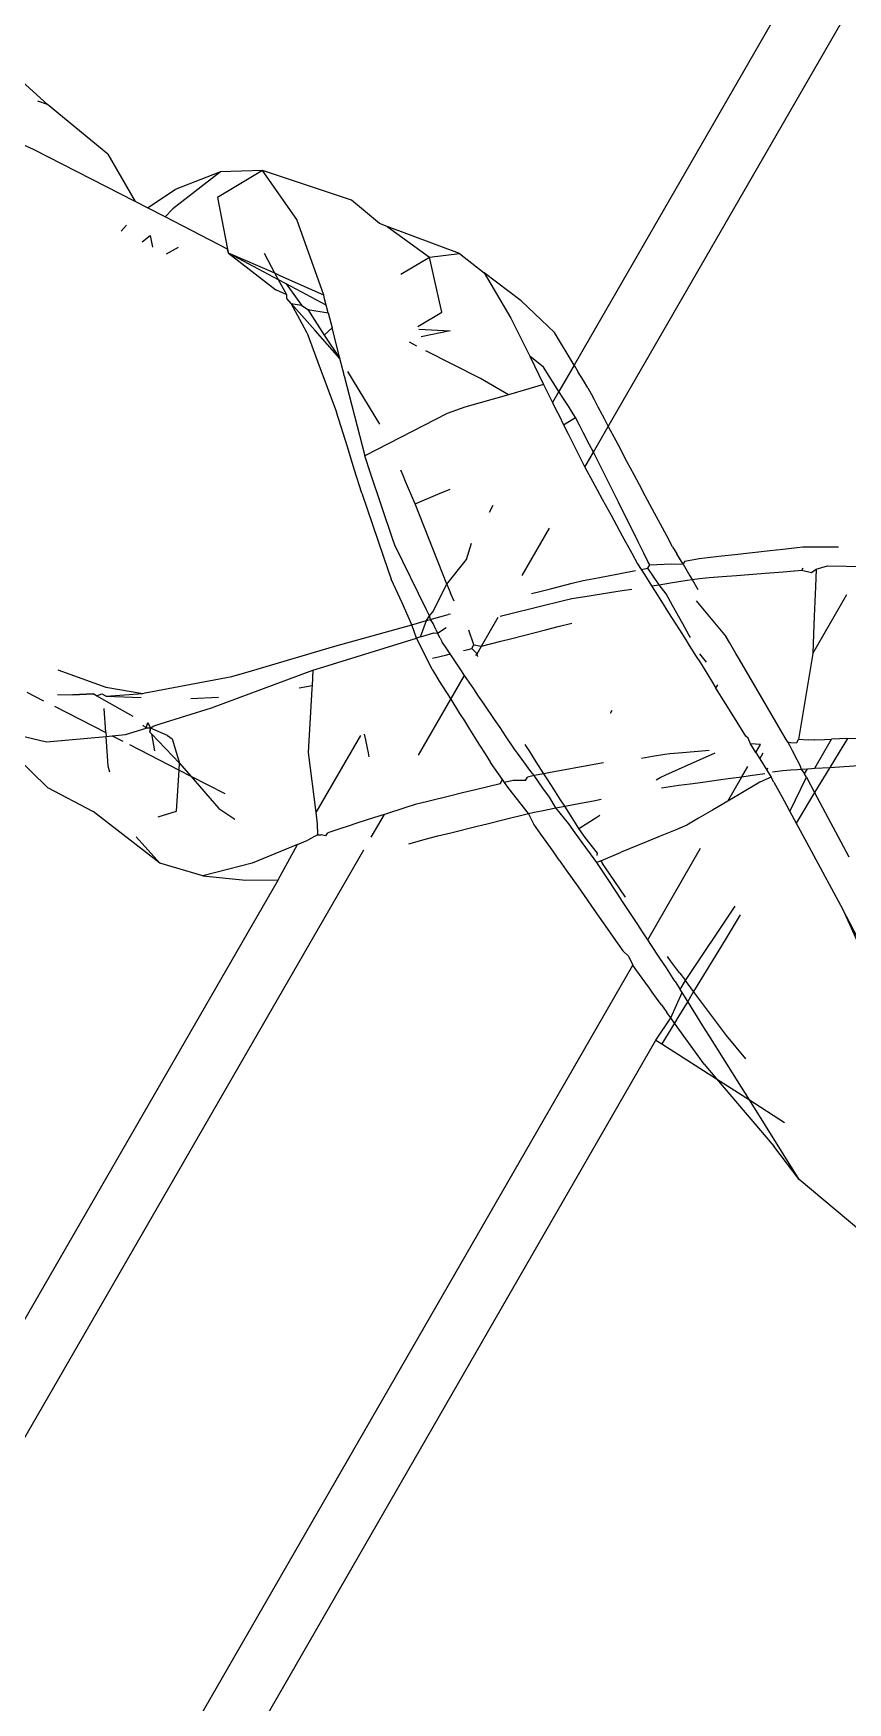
# Model space of a CAD drawing. Header units: inches. Extents: x 3324238 to 135265466, y -1036581 to 20094598.
# Drawn here: x 3354736.664 to 3354737.068, y -519082.638 to -519081.811 of the extents above; entities that cross this region are included whole.
import ezdxf

# ---------------------------------------------------------------- set-up
doc = ezdxf.new("R2010")
doc.units = ezdxf.units.IN
doc.header["$MEASUREMENT"] = 0
doc.layers.add('FURNITURE', color=32, linetype='Continuous', lineweight=13)

msp = doc.modelspace()

# ---------------------------------------------------------------- linework, layer by layer
for p, q in [((3354737.86625, -519080.35697, 0.00267), (3354736.93228, -519081.97518, 0.00267)), ((3354736.94923, -519082.00556, 0.00267), (3354737.89215, -519080.37186, 0.00267)), ((3354736.64768, -519081.82476, 0.00267), (3354736.67111, -519081.84601, 0.00267)), ((3354736.67111, -519081.84601, 0.00267), (3354736.66628, -519081.84425, 0.00267)), ((3354736.70106, -519081.8706, 0.00267), (3354736.67111, -519081.84601, 0.00267)), ((3354736.66416, -519081.8683, 0.00267), (3354736.64342, -519081.85892, 0.00267)), ((3354736.7146, -519081.89415, 0.00267), (3354736.66416, -519081.8683, 0.00267)), ((3354736.70106, -519081.8706, 0.00267), (3354736.7146, -519081.89415, 0.00267)), ((3354736.75696, -519081.87944, 0.00267), (3354736.73319, -519081.89766, 0.00267)), ((3354736.75696, -519081.87944, 0.00267), (3354736.73439, -519081.88815, 0.00267)), ((3354736.77766, -519081.87872, 0.00267), (3354736.75533, -519081.8921, 0.00267)), ((3354736.77766, -519081.87872, 0.00267), (3354736.75696, -519081.87944, 0.00267)), ((3354736.79467, -519081.90302, 0.00267), (3354736.77766, -519081.87872, 0.00267)), ((3354736.82184, -519081.89343, 0.00267), (3354736.77766, -519081.87872, 0.00267)), ((3354736.7206, -519081.89723, 0.00267), (3354736.73439, -519081.88815, 0.00267)), ((3354736.7206, -519081.89723, 0.00267), (3354736.7146, -519081.89415, 0.00267)), ((3354736.72939, -519081.90174, 0.00267), (3354736.7206, -519081.89723, 0.00267)), ((3354736.72939, -519081.90174, 0.00267), (3354736.73319, -519081.89766, 0.00267)), ((3354736.75533, -519081.8921, 0.00267), (3354736.76042, -519081.91764, 0.00267)), ((3354736.83572, -519081.90495, 0.00267), (3354736.82184, -519081.89343, 0.00267)), ((3354736.71024, -519081.90584, 0.00267), (3354736.70767, -519081.90874, 0.00267)), ((3354736.76042, -519081.91764, 0.00267), (3354736.72939, -519081.90174, 0.00267)), ((3354736.80808, -519081.94049, 0.00267), (3354736.79467, -519081.90302, 0.00267)), ((3354736.83962, -519081.90641, 0.00267), (3354736.83572, -519081.90495, 0.00267)), ((3354736.87537, -519081.91978, 0.00267), (3354736.83962, -519081.90641, 0.00267)), ((3354736.83962, -519081.90641, 0.00267), (3354736.86059, -519081.9217, 0.00267)), ((3354736.71796, -519081.91401, 0.00267), (3354736.722, -519081.91094, 0.00267)), ((3354736.722, -519081.91094, 0.00267), (3354736.72316, -519081.91668, 0.00267)), ((3354736.73588, -519081.91695, 0.00267), (3354736.7299, -519081.92013, 0.00267)), ((3354736.76083, -519081.9197, 0.00267), (3354736.76042, -519081.91764, 0.00267)), ((3354736.76042, -519081.91764, 0.00267), (3354736.76083, -519081.9197, 0.00267)), ((3354736.76083, -519081.9197, 0.00267), (3354736.78427, -519081.93792, 0.00267)), ((3354736.78564, -519081.9329, 0.00267), (3354736.76083, -519081.9197, 0.00267)), ((3354736.78391, -519081.92968, 0.00267), (3354736.76083, -519081.9197, 0.00267)), ((3354736.78391, -519081.92968, 0.00267), (3354736.77865, -519081.91989, 0.00267)), ((3354736.84634, -519081.93014, 0.00267), (3354736.86059, -519081.9217, 0.00267)), ((3354736.86059, -519081.9217, 0.00267), (3354736.87537, -519081.91978, 0.00267)), ((3354736.86665, -519081.949, 0.00267), (3354736.86059, -519081.9217, 0.00267)), ((3354736.87537, -519081.91978, 0.00267), (3354736.88762, -519081.92952, 0.00267)), ((3354736.78564, -519081.9329, 0.00267), (3354736.78391, -519081.92968, 0.00267)), ((3354736.78675, -519081.93114, 0.00267), (3354736.78391, -519081.92968, 0.00267)), ((3354736.80808, -519081.94049, 0.00267), (3354736.78675, -519081.93114, 0.00267)), ((3354736.88762, -519081.92952, 0.00267), (3354736.90094, -519081.95184, 0.00267)), ((3354736.90608, -519081.94336, 0.00267), (3354736.88762, -519081.92952, 0.00267)), ((3354736.7898, -519081.94031, 0.00267), (3354736.78427, -519081.93792, 0.00267)), ((3354736.78949, -519081.93495, 0.00267), (3354736.78564, -519081.9329, 0.00267)), ((3354736.7898, -519081.94031, 0.00267), (3354736.78564, -519081.9329, 0.00267)), ((3354736.80937, -519081.94551, 0.00267), (3354736.78949, -519081.93495, 0.00267)), ((3354736.78949, -519081.93495, 0.00267), (3354736.79497, -519081.94255, 0.00267)), ((3354736.78977, -519081.94219, 0.00267), (3354736.7898, -519081.94031, 0.00267)), ((3354736.79195, -519081.94465, 0.00267), (3354736.78977, -519081.94219, 0.00267)), ((3354736.80378, -519081.958, 0.00267), (3354736.79195, -519081.94465, 0.00267)), ((3354736.79195, -519081.94465, 0.00267), (3354736.79709, -519081.9455, 0.00267)), ((3354736.79735, -519081.9547, 0.00267), (3354736.79195, -519081.94465, 0.00267)), ((3354736.79497, -519081.94255, 0.00267), (3354736.79709, -519081.9455, 0.00267)), ((3354736.79709, -519081.9455, 0.00267), (3354736.80014, -519081.94767, 0.00267)), ((3354736.80014, -519081.94767, 0.00267), (3354736.81031, -519081.9492, 0.00267)), ((3354736.80014, -519081.94767, 0.00267), (3354736.80823, -519081.96028, 0.00267)), ((3354736.80855, -519081.94231, 0.00267), (3354736.80808, -519081.94049, 0.00267)), ((3354736.80937, -519081.94551, 0.00267), (3354736.80855, -519081.94231, 0.00267)), ((3354736.81031, -519081.9492, 0.00267), (3354736.80937, -519081.94551, 0.00267)), ((3354736.90608, -519081.94336, 0.00267), (3354736.9225, -519081.95908, 0.00267)), ((3354736.79987, -519081.95939, 0.00267), (3354736.79735, -519081.9547, 0.00267)), ((3354736.81031, -519081.9492, 0.00267), (3354736.81222, -519081.95669, 0.00267)), ((3354736.85481, -519081.95611, 0.00267), (3354736.86665, -519081.949, 0.00267)), ((3354736.90094, -519081.95184, 0.00267), (3354736.91026, -519081.97083, 0.00267)), ((3354736.79987, -519081.95939, 0.00267), (3354736.80524, -519081.97378, 0.00267)), ((3354736.8161, -519081.97191, 0.00267), (3354736.80378, -519081.958, 0.00267)), ((3354736.80823, -519081.96028, 0.00267), (3354736.81222, -519081.95669, 0.00267)), ((3354736.80823, -519081.96028, 0.00267), (3354736.8161, -519081.97191, 0.00267)), ((3354736.81387, -519081.96317, 0.00267), (3354736.81222, -519081.95669, 0.00267)), ((3354736.8161, -519081.97191, 0.00267), (3354736.81387, -519081.96317, 0.00267)), ((3354736.85429, -519081.96575, 0.00267), (3354736.85068, -519081.9639, 0.00267)), ((3354736.85524, -519081.95743, 0.00267), (3354736.87079, -519081.95817, 0.00267)), ((3354736.87079, -519081.95817, 0.00267), (3354736.85646, -519081.96118, 0.00267)), ((3354736.93228, -519081.97518, 0.00267), (3354736.9225, -519081.95908, 0.00267)), ((3354736.81754, -519081.97755, 0.00267), (3354736.8161, -519081.97191, 0.00267)), ((3354736.88579, -519081.9819, 0.00267), (3354736.85879, -519081.96806, 0.00267)), ((3354736.91706, -519081.97616, 0.00267), (3354736.91026, -519081.97083, 0.00267)), ((3354736.91026, -519081.97083, 0.00267), (3354736.91708, -519081.98474, 0.00267)), ((3354736.80524, -519081.97378, 0.00267), (3354736.81448, -519081.99848, 0.00267)), ((3354736.81799, -519081.97931, 0.00267), (3354736.81754, -519081.97755, 0.00267)), ((3354736.81829, -519081.98048, 0.00267), (3354736.81799, -519081.97931, 0.00267)), ((3354736.81829, -519081.98048, 0.00267), (3354736.82847, -519082.0202, 0.00267)), ((3354736.83596, -519082.0044, 0.00267), (3354736.82008, -519081.97833, 0.00267)), ((3354736.92476, -519081.9882, 0.00267), (3354736.91706, -519081.97616, 0.00267)), ((3354736.93228, -519081.97518, 0.00267), (3354736.92476, -519081.9882, 0.00267)), ((3354736.93228, -519081.97518, 0.00267), (3354736.93437, -519081.97864, 0.00267)), ((3354736.93687, -519081.98276, 0.00267), (3354736.93437, -519081.97864, 0.00267)), ((3354736.89982, -519081.98997, 0.00267), (3354736.88579, -519081.9819, 0.00267)), ((3354736.91708, -519081.98474, 0.00267), (3354736.89982, -519081.98997, 0.00267)), ((3354736.91708, -519081.98474, 0.00267), (3354736.92157, -519081.99373, 0.00267)), ((3354736.92476, -519081.9882, 0.00267), (3354736.92157, -519081.99373, 0.00267)), ((3354736.92691, -519081.99155, 0.00267), (3354736.92476, -519081.9882, 0.00267)), ((3354736.93908, -519081.98639, 0.00267), (3354736.93687, -519081.98276, 0.00267)), ((3354736.93908, -519081.98639, 0.00267), (3354736.94068, -519081.98941, 0.00267)), ((3354736.87808, -519081.99608, 0.00267), (3354736.86933, -519081.99921, 0.00267)), ((3354736.89982, -519081.98997, 0.00267), (3354736.87808, -519081.99608, 0.00267)), ((3354736.92157, -519081.99373, 0.00267), (3354736.92346, -519081.99752, 0.00267)), ((3354736.92346, -519081.99752, 0.00267), (3354736.92481, -519082.00023, 0.00267)), ((3354736.92948, -519081.99556, 0.00267), (3354736.92691, -519081.99155, 0.00267)), ((3354736.93103, -519081.99798, 0.00267), (3354736.92948, -519081.99556, 0.00267)), ((3354736.94068, -519081.98941, 0.00267), (3354736.94222, -519081.99233, 0.00267)), ((3354736.94222, -519081.99233, 0.00267), (3354736.94413, -519081.99592, 0.00267)), ((3354736.94413, -519081.99592, 0.00267), (3354736.94716, -519082.00164, 0.00267)), ((3354736.81983, -519082.01577, 0.00267), (3354736.81448, -519081.99848, 0.00267)), ((3354736.86933, -519081.99921, 0.00267), (3354736.82847, -519082.0202, 0.00267)), ((3354736.92481, -519082.00023, 0.00267), (3354736.92709, -519082.00479, 0.00267)), ((3354736.92709, -519082.00479, 0.00267), (3354736.93303, -519082.00111, 0.00267)), ((3354736.92709, -519082.00479, 0.00267), (3354736.92928, -519082.0092, 0.00267)), ((3354736.93303, -519082.00111, 0.00267), (3354736.93103, -519081.99798, 0.00267)), ((3354736.93497, -519082.00491, 0.00267), (3354736.93303, -519082.00111, 0.00267)), ((3354736.93682, -519082.00855, 0.00267), (3354736.93497, -519082.00491, 0.00267)), ((3354736.94183, -519082.0184, 0.00267), (3354736.94923, -519082.00556, 0.00267)), ((3354736.94716, -519082.00164, 0.00267), (3354736.94923, -519082.00556, 0.00267)), ((3354736.94923, -519082.00556, 0.00267), (3354736.95294, -519082.01256, 0.00267)), ((3354736.92928, -519082.0092, 0.00267), (3354736.93077, -519082.01218, 0.00267)), ((3354736.93077, -519082.01218, 0.00267), (3354736.93259, -519082.01584, 0.00267)), ((3354736.9398, -519082.01442, 0.00267), (3354736.93682, -519082.00855, 0.00267)), ((3354736.95294, -519082.01256, 0.00267), (3354736.95525, -519082.01692, 0.00267)), ((3354736.82326, -519082.02685, 0.00267), (3354736.81983, -519082.01577, 0.00267)), ((3354736.83135, -519082.02876, 0.00267), (3354736.82847, -519082.0202, 0.00267)), ((3354736.93259, -519082.01584, 0.00267), (3354736.93556, -519082.02179, 0.00267)), ((3354736.93556, -519082.02179, 0.00267), (3354736.93756, -519082.02579, 0.00267)), ((3354736.93756, -519082.02579, 0.00267), (3354736.94183, -519082.0184, 0.00267)), ((3354736.94183, -519082.0184, 0.00267), (3354736.9398, -519082.01442, 0.00267)), ((3354736.94548, -519082.02558, 0.00267), (3354736.94183, -519082.0184, 0.00267)), ((3354736.95844, -519082.02294, 0.00267), (3354736.95525, -519082.01692, 0.00267)), ((3354736.82692, -519082.03865, 0.00267), (3354736.82326, -519082.02685, 0.00267)), ((3354736.84242, -519082.06169, 0.00267), (3354736.83135, -519082.02876, 0.00267)), ((3354736.84747, -519082.02994, 0.00267), (3354736.84631, -519082.02722, 0.00267)), ((3354736.84873, -519082.03287, 0.00267), (3354736.84747, -519082.02994, 0.00267)), ((3354736.93756, -519082.02579, 0.00267), (3354736.94136, -519082.03278, 0.00267)), ((3354736.94773, -519082.03, 0.00267), (3354736.94548, -519082.02558, 0.00267)), ((3354736.9499, -519082.03427, 0.00267), (3354736.94773, -519082.03, 0.00267)), ((3354736.96205, -519082.02967, 0.00267), (3354736.95844, -519082.02294, 0.00267)), ((3354736.96469, -519082.03459, 0.00267), (3354736.96205, -519082.02967, 0.00267)), ((3354736.82692, -519082.03865, 0.00267), (3354736.83778, -519082.07023, 0.00267)), ((3354736.85286, -519082.04249, 0.00267), (3354736.84873, -519082.03287, 0.00267)), ((3354736.86465, -519082.03922, 0.00267), (3354736.8708, -519082.03665, 0.00267)), ((3354736.94136, -519082.03278, 0.00267), (3354736.94369, -519082.03703, 0.00267)), ((3354736.94369, -519082.03703, 0.00267), (3354736.94623, -519082.04167, 0.00267)), ((3354736.95433, -519082.04317, 0.00267), (3354736.9499, -519082.03427, 0.00267)), ((3354736.96757, -519082.03997, 0.00267), (3354736.96469, -519082.03459, 0.00267)), ((3354736.85347, -519082.0439, 0.00267), (3354736.85286, -519082.04249, 0.00267)), ((3354736.85347, -519082.0439, 0.00267), (3354736.86465, -519082.03922, 0.00267)), ((3354736.8691, -519082.08374, 0.00267), (3354736.85347, -519082.0439, 0.00267)), ((3354736.89205, -519082.04488, 0.00267), (3354736.89012, -519082.04822, 0.00267)), ((3354736.94623, -519082.04167, 0.00267), (3354736.95061, -519082.04966, 0.00267)), ((3354736.95685, -519082.04824, 0.00267), (3354736.95433, -519082.04317, 0.00267)), ((3354736.97224, -519082.04868, 0.00267), (3354736.96757, -519082.03997, 0.00267)), ((3354736.95061, -519082.04966, 0.00267), (3354736.95326, -519082.05449, 0.00267)), ((3354736.95326, -519082.05449, 0.00267), (3354736.95614, -519082.05977, 0.00267)), ((3354736.9596, -519082.05378, 0.00267), (3354736.95685, -519082.04824, 0.00267)), ((3354736.96413, -519082.06288, 0.00267), (3354736.9596, -519082.05378, 0.00267)), ((3354736.97509, -519082.054, 0.00267), (3354736.97224, -519082.04868, 0.00267)), ((3354736.97821, -519082.05981, 0.00267), (3354736.97509, -519082.054, 0.00267)), ((3354736.84334, -519082.06441, 0.00267), (3354736.84242, -519082.06169, 0.00267)), ((3354736.87895, -519082.0715, 0.00267), (3354736.88135, -519082.06342, 0.00267)), ((3354736.90654, -519082.07953, 0.00267), (3354736.92011, -519082.05602, 0.00267)), ((3354736.95614, -519082.05977, 0.00267), (3354736.96092, -519082.06849, 0.00267)), ((3354736.96685, -519082.06836, 0.00267), (3354736.96413, -519082.06288, 0.00267)), ((3354736.98114, -519082.06529, 0.00267), (3354736.97821, -519082.05981, 0.00267)), ((3354736.83778, -519082.07023, 0.00267), (3354736.84162, -519082.08138, 0.00267)), ((3354736.85904, -519082.09662, 0.00267), (3354736.84334, -519082.06441, 0.00267)), ((3354736.8691, -519082.08374, 0.00267), (3354736.87895, -519082.0715, 0.00267)), ((3354736.96092, -519082.06849, 0.00267), (3354736.9638, -519082.07368, 0.00267)), ((3354736.96892, -519082.07251, 0.00267), (3354736.96685, -519082.06836, 0.00267)), ((3354736.98114, -519082.06529, 0.00267), (3354736.9832, -519082.06874, 0.00267)), ((3354736.98631, -519082.07397, 0.00267), (3354736.9832, -519082.06874, 0.00267)), ((3354736.98723, -519082.07237, 0.00267), (3354736.99425, -519082.07103, 0.00267)), ((3354736.99425, -519082.07103, 0.00267), (3354737.00551, -519082.06978, 0.00267)), ((3354737.00551, -519082.06978, 0.00267), (3354737.01207, -519082.06905, 0.00267)), ((3354737.01207, -519082.06905, 0.00267), (3354737.01927, -519082.06825, 0.00267)), ((3354737.01927, -519082.06825, 0.00267), (3354737.02956, -519082.0671, 0.00267)), ((3354737.02956, -519082.0671, 0.00267), (3354737.03591, -519082.06639, 0.00267)), ((3354737.03591, -519082.06639, 0.00267), (3354737.04287, -519082.06562, 0.00267)), ((3354737.04287, -519082.06562, 0.00267), (3354737.0458, -519082.06529, 0.00267)), ((3354737.0458, -519082.06529, 0.00267), (3354737.05188, -519082.06528, 0.00267)), ((3354737.05188, -519082.06528, 0.00267), (3354737.05739, -519082.06528, 0.00267)), ((3354737.05739, -519082.06528, 0.00267), (3354737.06343, -519082.06527, 0.00267)), ((3354736.94412, -519082.0806, 0.00267), (3354736.95521, -519082.07848, 0.00267)), ((3354736.95521, -519082.07848, 0.00267), (3354736.96276, -519082.07704, 0.00267)), ((3354736.9638, -519082.07368, 0.00267), (3354736.96559, -519082.0765, 0.00267)), ((3354736.96559, -519082.0765, 0.00267), (3354736.96894, -519082.07586, 0.00267)), ((3354736.96559, -519082.0765, 0.00267), (3354736.96715, -519082.07897, 0.00267)), ((3354736.96715, -519082.07897, 0.00267), (3354736.97076, -519082.08468, 0.00267)), ((3354736.96988, -519082.07423, 0.00267), (3354736.96892, -519082.07251, 0.00267)), ((3354736.96894, -519082.07586, 0.00267), (3354736.96988, -519082.07423, 0.00267)), ((3354736.97442, -519082.0841, 0.00267), (3354736.96894, -519082.07586, 0.00267)), ((3354736.96988, -519082.07423, 0.00267), (3354736.98038, -519082.07368, 0.00267)), ((3354736.98038, -519082.07368, 0.00267), (3354736.98631, -519082.07397, 0.00267)), ((3354736.98723, -519082.07237, 0.00267), (3354736.98631, -519082.07397, 0.00267)), ((3354736.98631, -519082.07397, 0.00267), (3354736.9897, -519082.07968, 0.00267)), ((3354736.9897, -519082.07968, 0.00267), (3354736.99079, -519082.08151, 0.00267)), ((3354736.99937, -519082.08054, 0.00267), (3354737.00577, -519082.08003, 0.00267)), ((3354737.00577, -519082.08003, 0.00267), (3354737.01279, -519082.07948, 0.00267)), ((3354737.01279, -519082.07948, 0.00267), (3354737.02295, -519082.07867, 0.00267)), ((3354737.02295, -519082.07867, 0.00267), (3354737.02914, -519082.07818, 0.00267)), ((3354737.02914, -519082.07818, 0.00267), (3354737.03593, -519082.07765, 0.00267)), ((3354737.03593, -519082.07765, 0.00267), (3354737.04523, -519082.07691, 0.00267)), ((3354737.04523, -519082.07691, 0.00267), (3354737.04589, -519082.07576, 0.00267)), ((3354737.04523, -519082.07691, 0.00267), (3354737.05009, -519082.07799, 0.00267)), ((3354737.05009, -519082.07799, 0.00267), (3354737.05233, -519082.07635, 0.00267)), ((3354737.05233, -519082.07635, 0.00267), (3354737.05199, -519082.08508, 0.00267)), ((3354737.05233, -519082.07635, 0.00267), (3354737.05797, -519082.07473, 0.00267)), ((3354737.05797, -519082.07473, 0.00267), (3354737.10088, -519082.07549, 0.00267)), ((3354736.84693, -519082.09314, 0.00267), (3354736.84162, -519082.08138, 0.00267)), ((3354736.86223, -519082.09754, 0.00267), (3354736.8691, -519082.08374, 0.00267)), ((3354736.8691, -519082.08374, 0.00267), (3354736.87103, -519082.08821, 0.00267)), ((3354736.87279, -519082.09227, 0.00267), (3354736.87103, -519082.08821, 0.00267)), ((3354736.9112, -519082.08842, 0.00267), (3354736.91466, -519082.08755, 0.00267)), ((3354736.91466, -519082.08755, 0.00267), (3354736.92061, -519082.08606, 0.00267)), ((3354736.92061, -519082.08606, 0.00267), (3354736.93134, -519082.08337, 0.00267)), ((3354736.93134, -519082.08337, 0.00267), (3354736.93682, -519082.082, 0.00267)), ((3354736.93682, -519082.082, 0.00267), (3354736.94412, -519082.0806, 0.00267)), ((3354736.93885, -519082.08973, 0.00267), (3354736.94977, -519082.088, 0.00267)), ((3354736.94977, -519082.088, 0.00267), (3354736.95615, -519082.08699, 0.00267)), ((3354736.95615, -519082.08699, 0.00267), (3354736.96086, -519082.08625, 0.00267)), ((3354736.97076, -519082.08468, 0.00267), (3354736.97442, -519082.0841, 0.00267)), ((3354736.97076, -519082.08468, 0.00267), (3354736.97251, -519082.08745, 0.00267)), ((3354736.97251, -519082.08745, 0.00267), (3354736.97569, -519082.09248, 0.00267)), ((3354736.97442, -519082.0841, 0.00267), (3354736.9811, -519082.08304, 0.00267)), ((3354736.9779, -519082.08861, 0.00267), (3354736.97442, -519082.0841, 0.00267)), ((3354736.98117, -519082.09447, 0.00267), (3354736.9779, -519082.08861, 0.00267)), ((3354736.9811, -519082.08304, 0.00267), (3354736.98843, -519082.08188, 0.00267)), ((3354736.98843, -519082.08188, 0.00267), (3354736.99079, -519082.08151, 0.00267)), ((3354736.99079, -519082.08151, 0.00267), (3354736.99454, -519082.08092, 0.00267)), ((3354736.99079, -519082.08151, 0.00267), (3354736.99369, -519082.08638, 0.00267)), ((3354736.99454, -519082.08092, 0.00267), (3354736.99937, -519082.08054, 0.00267)), ((3354737.05199, -519082.08508, 0.00267), (3354737.05142, -519082.09967, 0.00267)), ((3354736.85181, -519082.10394, 0.00267), (3354736.84693, -519082.09314, 0.00267)), ((3354736.86048, -519082.09958, 0.00267), (3354736.85904, -519082.09662, 0.00267)), ((3354736.90428, -519082.09756, 0.00267), (3354736.90967, -519082.09624, 0.00267)), ((3354736.90967, -519082.09624, 0.00267), (3354736.91558, -519082.09478, 0.00267)), ((3354736.91558, -519082.09478, 0.00267), (3354736.92633, -519082.09213, 0.00267)), ((3354736.92633, -519082.09213, 0.00267), (3354736.9311, -519082.09096, 0.00267)), ((3354736.9311, -519082.09096, 0.00267), (3354736.93885, -519082.08973, 0.00267)), ((3354736.97569, -519082.09248, 0.00267), (3354736.97915, -519082.09796, 0.00267)), ((3354736.98623, -519082.10354, 0.00267), (3354736.98117, -519082.09447, 0.00267)), ((3354736.99282, -519082.092, 0.00267), (3354737.00774, -519082.11, 0.00267)), ((3354737.05069, -519082.11824, 0.00267), (3354737.06763, -519082.08888, 0.00267)), ((3354736.81356, -519082.11463, 0.00267), (3354736.85181, -519082.10394, 0.00267)), ((3354736.85181, -519082.10394, 0.00267), (3354736.85914, -519082.1019, 0.00267)), ((3354736.85413, -519082.11058, 0.00267), (3354736.85181, -519082.10394, 0.00267)), ((3354736.85611, -519082.10996, 0.00267), (3354736.85914, -519082.1019, 0.00267)), ((3354736.85914, -519082.1019, 0.00267), (3354736.86048, -519082.09958, 0.00267)), ((3354736.85914, -519082.1019, 0.00267), (3354736.86108, -519082.10136, 0.00267)), ((3354736.86048, -519082.09958, 0.00267), (3354736.86223, -519082.09754, 0.00267)), ((3354736.86108, -519082.10136, 0.00267), (3354736.86048, -519082.09958, 0.00267)), ((3354736.86108, -519082.10136, 0.00267), (3354736.86389, -519082.10057, 0.00267)), ((3354736.8623, -519082.10332, 0.00267), (3354736.86108, -519082.10136, 0.00267)), ((3354736.86372, -519082.10623, 0.00267), (3354736.8623, -519082.10332, 0.00267)), ((3354736.86389, -519082.10057, 0.00267), (3354736.86758, -519082.09954, 0.00267)), ((3354736.86758, -519082.09954, 0.00267), (3354736.86983, -519082.09891, 0.00267)), ((3354736.8709, -519082.09861, 0.00267), (3354736.86983, -519082.09891, 0.00267)), ((3354736.88634, -519082.11454, 0.00267), (3354736.89465, -519082.10013, 0.00267)), ((3354736.89564, -519082.09969, 0.00267), (3354736.90428, -519082.09756, 0.00267)), ((3354736.91816, -519082.10641, 0.00267), (3354736.92434, -519082.10484, 0.00267)), ((3354736.92434, -519082.10484, 0.00267), (3354736.93113, -519082.1031, 0.00267)), ((3354736.97915, -519082.09796, 0.00267), (3354736.98455, -519082.10649, 0.00267)), ((3354736.98921, -519082.10887, 0.00267), (3354736.98623, -519082.10354, 0.00267)), ((3354737.05142, -519082.09967, 0.00267), (3354737.05107, -519082.10857, 0.00267)), ((3354736.8081, -519082.12482, 0.00267), (3354736.85413, -519082.11058, 0.00267)), ((3354736.85611, -519082.10996, 0.00267), (3354736.85413, -519082.11058, 0.00267)), ((3354736.86102, -519082.12431, 0.00267), (3354736.85413, -519082.11058, 0.00267)), ((3354736.85611, -519082.10996, 0.00267), (3354736.85897, -519082.10908, 0.00267)), ((3354736.85897, -519082.10908, 0.00267), (3354736.86276, -519082.10791, 0.00267)), ((3354736.86276, -519082.10791, 0.00267), (3354736.86457, -519082.10803, 0.00267)), ((3354736.86372, -519082.10623, 0.00267), (3354736.86457, -519082.10803, 0.00267)), ((3354736.86457, -519082.10803, 0.00267), (3354736.8689, -519082.10536, 0.00267)), ((3354736.86586, -519082.11062, 0.00267), (3354736.86457, -519082.10803, 0.00267)), ((3354736.86586, -519082.11062, 0.00267), (3354736.86678, -519082.11251, 0.00267)), ((3354736.86842, -519082.11493, 0.00267), (3354736.86678, -519082.11251, 0.00267)), ((3354736.88259, -519082.11391, 0.00267), (3354736.88003, -519082.10662, 0.00267)), ((3354736.88634, -519082.11454, 0.00267), (3354736.89597, -519082.11208, 0.00267)), ((3354736.89597, -519082.11208, 0.00267), (3354736.90135, -519082.1107, 0.00267)), ((3354736.90135, -519082.1107, 0.00267), (3354736.90726, -519082.1092, 0.00267)), ((3354736.90726, -519082.1092, 0.00267), (3354736.91816, -519082.10641, 0.00267)), ((3354736.98455, -519082.10649, 0.00267), (3354736.98771, -519082.11149, 0.00267)), ((3354736.98771, -519082.11149, 0.00267), (3354736.98939, -519082.11415, 0.00267)), ((3354736.98999, -519082.11027, 0.00267), (3354736.98921, -519082.10887, 0.00267)), ((3354737.00932, -519082.1127, 0.00267), (3354737.00774, -519082.11, 0.00267)), ((3354737.01253, -519082.11819, 0.00267), (3354737.00932, -519082.1127, 0.00267)), ((3354737.05107, -519082.10857, 0.00267), (3354737.05069, -519082.11824, 0.00267)), ((3354736.7723, -519082.12678, 0.00267), (3354736.81356, -519082.11463, 0.00267)), ((3354736.86211, -519082.12056, 0.00267), (3354736.86569, -519082.11968, 0.00267)), ((3354736.86569, -519082.11968, 0.00267), (3354736.86923, -519082.11881, 0.00267)), ((3354736.87007, -519082.11735, 0.00267), (3354736.86842, -519082.11493, 0.00267)), ((3354736.86923, -519082.11881, 0.00267), (3354736.87079, -519082.11842, 0.00267)), ((3354736.87079, -519082.11842, 0.00267), (3354736.87007, -519082.11735, 0.00267)), ((3354736.87209, -519082.12034, 0.00267), (3354736.87079, -519082.11842, 0.00267)), ((3354736.87577, -519082.12576, 0.00267), (3354736.87209, -519082.12034, 0.00267)), ((3354736.87746, -519082.11678, 0.00267), (3354736.87966, -519082.11624, 0.00267)), ((3354736.87966, -519082.11624, 0.00267), (3354736.88152, -519082.11577, 0.00267)), ((3354736.88152, -519082.11577, 0.00267), (3354736.88259, -519082.11391, 0.00267)), ((3354736.88414, -519082.11834, 0.00267), (3354736.88152, -519082.11577, 0.00267)), ((3354736.88259, -519082.11391, 0.00267), (3354736.88634, -519082.11454, 0.00267)), ((3354736.88362, -519082.11924, 0.00267), (3354736.88414, -519082.11834, 0.00267)), ((3354736.88414, -519082.11834, 0.00267), (3354736.88634, -519082.11454, 0.00267)), ((3354736.8846, -519082.11964, 0.00267), (3354736.88414, -519082.11834, 0.00267)), ((3354736.98939, -519082.11415, 0.00267), (3354736.9929, -519082.1197, 0.00267)), ((3354736.9929, -519082.1197, 0.00267), (3354736.99492, -519082.12289, 0.00267)), ((3354736.99792, -519082.12249, 0.00267), (3354736.99463, -519082.11843, 0.00267)), ((3354737.01428, -519082.12117, 0.00267), (3354737.01253, -519082.11819, 0.00267)), ((3354737.03355, -519082.1541, 0.00267), (3354737.01428, -519082.12117, 0.00267)), ((3354737.05069, -519082.11824, 0.00267), (3354737.04356, -519082.16087, 0.00267)), ((3354736.67622, -519082.12636, 0.00267), (3354736.69999, -519082.13492, 0.00267)), ((3354736.7195, -519082.13776, 0.00267), (3354736.76258, -519082.12964, 0.00267)), ((3354736.75247, -519082.14505, 0.00267), (3354736.80272, -519082.12649, 0.00267)), ((3354736.76258, -519082.12964, 0.00267), (3354736.7723, -519082.12678, 0.00267)), ((3354736.80272, -519082.12649, 0.00267), (3354736.80229, -519082.13407, 0.00267)), ((3354736.80272, -519082.12649, 0.00267), (3354736.8081, -519082.12482, 0.00267)), ((3354736.86182, -519082.12609, 0.00267), (3354736.86102, -519082.12431, 0.00267)), ((3354736.86182, -519082.12609, 0.00267), (3354736.86349, -519082.12875, 0.00267)), ((3354736.86349, -519082.12875, 0.00267), (3354736.86543, -519082.13184, 0.00267)), ((3354736.87112, -519082.1409, 0.00267), (3354736.87797, -519082.12902, 0.00267)), ((3354736.87797, -519082.12902, 0.00267), (3354736.87577, -519082.12576, 0.00267)), ((3354736.88247, -519082.13566, 0.00267), (3354736.87797, -519082.12902, 0.00267)), ((3354736.99492, -519082.12289, 0.00267), (3354737.00037, -519082.13167, 0.00267)), ((3354736.66083, -519082.13732, 0.00267), (3354736.66915, -519082.14158, 0.00267)), ((3354736.69375, -519082.13825, 0.00267), (3354736.68363, -519082.13872, 0.00267)), ((3354736.68363, -519082.13872, 0.00267), (3354736.69375, -519082.13825, 0.00267)), ((3354736.69531, -519082.13914, 0.00267), (3354736.69375, -519082.13825, 0.00267)), ((3354736.69531, -519082.13914, 0.00267), (3354736.69794, -519082.13821, 0.00267)), ((3354736.69794, -519082.13821, 0.00267), (3354736.70009, -519082.13931, 0.00267)), ((3354736.69999, -519082.13492, 0.00267), (3354736.7184, -519082.13798, 0.00267)), ((3354736.70009, -519082.13931, 0.00267), (3354736.7184, -519082.13798, 0.00267)), ((3354736.7184, -519082.13798, 0.00267), (3354736.7195, -519082.13776, 0.00267)), ((3354736.79597, -519082.13529, 0.00267), (3354736.80229, -519082.13407, 0.00267)), ((3354736.80219, -519082.13569, 0.00267), (3354736.80041, -519082.16722, 0.00267)), ((3354736.80229, -519082.13407, 0.00267), (3354736.80219, -519082.13569, 0.00267)), ((3354736.86543, -519082.13184, 0.00267), (3354736.869, -519082.13753, 0.00267)), ((3354736.869, -519082.13753, 0.00267), (3354736.87112, -519082.1409, 0.00267)), ((3354736.88493, -519082.13928, 0.00267), (3354736.88247, -519082.13566, 0.00267)), ((3354737.00037, -519082.13167, 0.00267), (3354737.00264, -519082.13532, 0.00267)), ((3354737.00264, -519082.13532, 0.00267), (3354737.00352, -519082.1338, 0.00267)), ((3354737.00743, -519082.14303, 0.00267), (3354737.00264, -519082.13532, 0.00267)), ((3354736.67461, -519082.14438, 0.00267), (3354736.69996, -519082.15737, 0.00267)), ((3354736.67595, -519082.13845, 0.00267), (3354736.68363, -519082.13872, 0.00267)), ((3354736.71357, -519082.14948, 0.00267), (3354736.69531, -519082.13914, 0.00267)), ((3354736.69996, -519082.15737, 0.00267), (3354736.69912, -519082.14538, 0.00267)), ((3354736.70009, -519082.13931, 0.00267), (3354736.71758, -519082.13993, 0.00267)), ((3354736.72692, -519082.15306, 0.00267), (3354736.75247, -519082.14505, 0.00267)), ((3354736.7421, -519082.14058, 0.00267), (3354736.75594, -519082.13977, 0.00267)), ((3354736.85513, -519082.1686, 0.00267), (3354736.87112, -519082.1409, 0.00267)), ((3354736.87112, -519082.1409, 0.00267), (3354736.87549, -519082.14786, 0.00267)), ((3354736.88761, -519082.14324, 0.00267), (3354736.88493, -519082.13928, 0.00267)), ((3354736.89276, -519082.15084, 0.00267), (3354736.88761, -519082.14324, 0.00267)), ((3354736.9504, -519082.14778, 0.00267), (3354736.95124, -519082.14633, 0.00267)), ((3354737.01018, -519082.14747, 0.00267), (3354737.00743, -519082.14303, 0.00267)), ((3354736.64054, -519082.15478, 0.00267), (3354736.67061, -519082.16201, 0.00267)), ((3354736.64054, -519082.15478, 0.00267), (3354736.67105, -519082.18455, 0.00267)), ((3354736.71993, -519082.15525, 0.00267), (3354736.71841, -519082.15367, 0.00267)), ((3354736.71993, -519082.15525, 0.00267), (3354736.7208, -519082.15235, 0.00267)), ((3354736.7208, -519082.15235, 0.00267), (3354736.72219, -519082.15529, 0.00267)), ((3354736.72219, -519082.15529, 0.00267), (3354736.72348, -519082.15414, 0.00267)), ((3354736.72348, -519082.15414, 0.00267), (3354736.72692, -519082.15306, 0.00267)), ((3354736.87549, -519082.14786, 0.00267), (3354736.87785, -519082.15161, 0.00267)), ((3354736.87785, -519082.15161, 0.00267), (3354736.88042, -519082.1557, 0.00267)), ((3354736.89555, -519082.15496, 0.00267), (3354736.89276, -519082.15084, 0.00267)), ((3354737.01319, -519082.15231, 0.00267), (3354737.01018, -519082.14747, 0.00267)), ((3354737.0174, -519082.1591, 0.00267), (3354737.01319, -519082.15231, 0.00267)), ((3354737.03702, -519082.16004, 0.00267), (3354737.03355, -519082.1541, 0.00267)), ((3354736.67061, -519082.16201, 0.00267), (3354736.70009, -519082.15931, 0.00267)), ((3354736.69996, -519082.15737, 0.00267), (3354736.70009, -519082.15931, 0.00267)), ((3354736.70009, -519082.15931, 0.00267), (3354736.70318, -519082.15903, 0.00267)), ((3354736.70112, -519082.1741, 0.00267), (3354736.70009, -519082.15931, 0.00267)), ((3354736.70318, -519082.15903, 0.00267), (3354736.70981, -519082.15842, 0.00267)), ((3354736.70318, -519082.15903, 0.00267), (3354736.70843, -519082.16172, 0.00267)), ((3354736.70981, -519082.15842, 0.00267), (3354736.71993, -519082.15525, 0.00267)), ((3354736.72219, -519082.15529, 0.00267), (3354736.71993, -519082.15525, 0.00267)), ((3354736.72219, -519082.15529, 0.00267), (3354736.72184, -519082.15723, 0.00267)), ((3354736.72184, -519082.15723, 0.00267), (3354736.72219, -519082.15529, 0.00267)), ((3354736.72184, -519082.15723, 0.00267), (3354736.72267, -519082.15809, 0.00267)), ((3354736.73066, -519082.15893, 0.00267), (3354736.72219, -519082.15529, 0.00267)), ((3354736.7366, -519082.17255, 0.00267), (3354736.72267, -519082.15809, 0.00267)), ((3354736.72267, -519082.15809, 0.00267), (3354736.72411, -519082.16639, 0.00267)), ((3354736.73066, -519082.15893, 0.00267), (3354736.73289, -519082.16042, 0.00267)), ((3354736.73289, -519082.16042, 0.00267), (3354736.7366, -519082.17255, 0.00267)), ((3354736.8263, -519082.1588, 0.00267), (3354736.8042, -519082.19709, 0.00267)), ((3354736.82892, -519082.16107, 0.00267), (3354736.82833, -519082.15814, 0.00267)), ((3354736.82976, -519082.16518, 0.00267), (3354736.82892, -519082.16107, 0.00267)), ((3354736.88042, -519082.1557, 0.00267), (3354736.88542, -519082.16367, 0.00267)), ((3354736.8986, -519082.15946, 0.00267), (3354736.89555, -519082.15496, 0.00267)), ((3354736.90274, -519082.16557, 0.00267), (3354736.8986, -519082.15946, 0.00267)), ((3354737.01858, -519082.16019, 0.00267), (3354737.0174, -519082.1591, 0.00267)), ((3354737.01981, -519082.16297, 0.00267), (3354737.01858, -519082.16019, 0.00267)), ((3354737.02471, -519082.16325, 0.00267), (3354737.01981, -519082.16297, 0.00267)), ((3354737.02243, -519082.1672, 0.00267), (3354737.01981, -519082.16297, 0.00267)), ((3354737.0383, -519082.16223, 0.00267), (3354737.03702, -519082.16004, 0.00267)), ((3354737.03977, -519082.16252, 0.00267), (3354737.0383, -519082.16223, 0.00267)), ((3354737.0383, -519082.16223, 0.00267), (3354737.03909, -519082.1637, 0.00267)), ((3354737.03977, -519082.16252, 0.00267), (3354737.04273, -519082.16232, 0.00267)), ((3354737.04273, -519082.16232, 0.00267), (3354737.04356, -519082.16087, 0.00267)), ((3354737.04832, -519082.16117, 0.00267), (3354737.04356, -519082.16087, 0.00267)), ((3354737.05151, -519082.16102, 0.00267), (3354737.04832, -519082.16117, 0.00267)), ((3354737.05151, -519082.16102, 0.00267), (3354737.05642, -519082.1608, 0.00267)), ((3354737.05169, -519082.17512, 0.00267), (3354737.06004, -519082.16063, 0.00267)), ((3354737.05642, -519082.1608, 0.00267), (3354737.06004, -519082.16063, 0.00267)), ((3354737.0679, -519082.16028, 0.00267), (3354737.05916, -519082.17464, 0.00267)), ((3354737.0679, -519082.16028, 0.00267), (3354737.06004, -519082.16063, 0.00267)), ((3354737.0679, -519082.16028, 0.00267), (3354737.07282, -519082.16022, 0.00267)), ((3354736.71167, -519082.16338, 0.00267), (3354736.73638, -519082.17604, 0.00267)), ((3354736.80041, -519082.16722, 0.00267), (3354736.8042, -519082.19709, 0.00267)), ((3354736.83023, -519082.16751, 0.00267), (3354736.82976, -519082.16518, 0.00267)), ((3354736.83062, -519082.16939, 0.00267), (3354736.83023, -519082.16751, 0.00267)), ((3354736.88542, -519082.16367, 0.00267), (3354736.8881, -519082.16794, 0.00267)), ((3354736.8881, -519082.16794, 0.00267), (3354736.89077, -519082.17219, 0.00267)), ((3354736.90426, -519082.16766, 0.00267), (3354736.90274, -519082.16557, 0.00267)), ((3354736.90738, -519082.17195, 0.00267), (3354736.90426, -519082.16766, 0.00267)), ((3354736.91032, -519082.16683, 0.00267), (3354736.90804, -519082.16326, 0.00267)), ((3354736.91353, -519082.17186, 0.00267), (3354736.91032, -519082.16683, 0.00267)), ((3354736.97115, -519082.16934, 0.00267), (3354736.9657, -519082.1702, 0.00267)), ((3354736.97737, -519082.16835, 0.00267), (3354736.97115, -519082.16934, 0.00267)), ((3354736.97977, -519082.16797, 0.00267), (3354736.97737, -519082.16835, 0.00267)), ((3354736.984, -519082.16761, 0.00267), (3354736.97977, -519082.16797, 0.00267)), ((3354736.99385, -519082.16677, 0.00267), (3354736.984, -519082.16761, 0.00267)), ((3354736.99044, -519082.17273, 0.00267), (3354736.99747, -519082.1696, 0.00267)), ((3354736.99936, -519082.1663, 0.00267), (3354736.99385, -519082.16677, 0.00267)), ((3354736.99747, -519082.1696, 0.00267), (3354737.00221, -519082.16748, 0.00267)), ((3354737.02243, -519082.1672, 0.00267), (3354737.02471, -519082.16325, 0.00267)), ((3354737.02243, -519082.1672, 0.00267), (3354737.0244, -519082.17036, 0.00267)), ((3354737.0244, -519082.17036, 0.00267), (3354737.02606, -519082.16749, 0.00267)), ((3354737.0244, -519082.17036, 0.00267), (3354737.02787, -519082.17596, 0.00267)), ((3354737.03909, -519082.1637, 0.00267), (3354737.04045, -519082.16625, 0.00267)), ((3354737.04045, -519082.16625, 0.00267), (3354737.04282, -519082.17071, 0.00267)), ((3354737.04282, -519082.17071, 0.00267), (3354737.04431, -519082.1735, 0.00267)), ((3354736.70202, -519082.17699, 0.00267), (3354736.70112, -519082.1741, 0.00267)), ((3354736.73509, -519082.1964, 0.00267), (3354736.73638, -519082.17604, 0.00267)), ((3354736.73638, -519082.17604, 0.00267), (3354736.7366, -519082.17255, 0.00267)), ((3354736.73638, -519082.17604, 0.00267), (3354736.74222, -519082.17903, 0.00267)), ((3354736.7366, -519082.17255, 0.00267), (3354736.74222, -519082.17903, 0.00267)), ((3354736.74222, -519082.17903, 0.00267), (3354736.75601, -519082.19497, 0.00267)), ((3354736.74222, -519082.17903, 0.00267), (3354736.75899, -519082.18763, 0.00267)), ((3354736.89679, -519082.18073, 0.00267), (3354736.89077, -519082.17219, 0.00267)), ((3354736.91078, -519082.17664, 0.00267), (3354736.90738, -519082.17195, 0.00267)), ((3354736.90814, -519082.18121, 0.00267), (3354736.90915, -519082.17946, 0.00267)), ((3354736.91251, -519082.17864, 0.00267), (3354736.90915, -519082.17946, 0.00267)), ((3354736.91251, -519082.17864, 0.00267), (3354736.91078, -519082.17664, 0.00267)), ((3354736.91731, -519082.17778, 0.00267), (3354736.91251, -519082.17864, 0.00267)), ((3354736.91682, -519082.18496, 0.00267), (3354736.91251, -519082.17864, 0.00267)), ((3354736.91731, -519082.17778, 0.00267), (3354736.91353, -519082.17186, 0.00267)), ((3354736.92134, -519082.17705, 0.00267), (3354736.91731, -519082.17778, 0.00267)), ((3354736.91922, -519082.18076, 0.00267), (3354736.91731, -519082.17778, 0.00267)), ((3354736.92779, -519082.1759, 0.00267), (3354736.92134, -519082.17705, 0.00267)), ((3354736.9349, -519082.17463, 0.00267), (3354736.92779, -519082.1759, 0.00267)), ((3354736.94686, -519082.17248, 0.00267), (3354736.9349, -519082.17463, 0.00267)), ((3354736.97299, -519082.18088, 0.00267), (3354736.97497, -519082.17963, 0.00267)), ((3354736.97497, -519082.17963, 0.00267), (3354736.97779, -519082.17837, 0.00267)), ((3354736.97779, -519082.17837, 0.00267), (3354736.99044, -519082.17273, 0.00267)), ((3354737.00847, -519082.19138, 0.00267), (3354737.01546, -519082.17927, 0.00267)), ((3354737.01001, -519082.18002, 0.00267), (3354737.01546, -519082.17927, 0.00267)), ((3354737.01546, -519082.17927, 0.00267), (3354737.01839, -519082.1742, 0.00267)), ((3354737.01546, -519082.17927, 0.00267), (3354737.01957, -519082.17871, 0.00267)), ((3354737.01957, -519082.17871, 0.00267), (3354737.02686, -519082.17771, 0.00267)), ((3354737.03, -519082.17945, 0.00267), (3354737.02439, -519082.18201, 0.00267)), ((3354737.02787, -519082.17596, 0.00267), (3354737.02844, -519082.17496, 0.00267)), ((3354737.02787, -519082.17596, 0.00267), (3354737.03, -519082.17945, 0.00267)), ((3354737.03136, -519082.18196, 0.00267), (3354737.03, -519082.17945, 0.00267)), ((3354737.03074, -519082.17687, 0.00267), (3354737.0358, -519082.17614, 0.00267)), ((3354737.0358, -519082.17614, 0.00267), (3354737.03985, -519082.17588, 0.00267)), ((3354737.0393, -519082.19659, 0.00267), (3354737.04753, -519082.17953, 0.00267)), ((3354737.03985, -519082.17588, 0.00267), (3354737.04306, -519082.17568, 0.00267)), ((3354737.04306, -519082.17568, 0.00267), (3354737.04486, -519082.17556, 0.00267)), ((3354737.04431, -519082.1735, 0.00267), (3354737.04486, -519082.17556, 0.00267)), ((3354737.04486, -519082.17556, 0.00267), (3354737.04803, -519082.17536, 0.00267)), ((3354737.04486, -519082.17556, 0.00267), (3354737.04661, -519082.17782, 0.00267)), ((3354737.04661, -519082.17782, 0.00267), (3354737.04803, -519082.17536, 0.00267)), ((3354737.04753, -519082.17953, 0.00267), (3354737.04661, -519082.17782, 0.00267)), ((3354737.04753, -519082.17953, 0.00267), (3354737.05158, -519082.18713, 0.00267)), ((3354737.04803, -519082.17536, 0.00267), (3354737.05001, -519082.17523, 0.00267)), ((3354737.05001, -519082.17523, 0.00267), (3354737.05169, -519082.17512, 0.00267)), ((3354737.05916, -519082.17464, 0.00267), (3354737.05158, -519082.18713, 0.00267)), ((3354737.05169, -519082.17512, 0.00267), (3354737.05916, -519082.17464, 0.00267)), ((3354737.05916, -519082.17464, 0.00267), (3354737.08298, -519082.17311, 0.00267)), ((3354736.67105, -519082.18455, 0.00267), (3354736.69378, -519082.19661, 0.00267)), ((3354736.87697, -519082.18731, 0.00267), (3354736.87108, -519082.18875, 0.00267)), ((3354736.88344, -519082.18573, 0.00267), (3354736.87697, -519082.18731, 0.00267)), ((3354736.89564, -519082.18276, 0.00267), (3354736.88344, -519082.18573, 0.00267)), ((3354736.89564, -519082.18276, 0.00267), (3354736.89679, -519082.18073, 0.00267)), ((3354736.89784, -519082.18222, 0.00267), (3354736.89679, -519082.18073, 0.00267)), ((3354736.90208, -519082.18118, 0.00267), (3354736.89784, -519082.18222, 0.00267)), ((3354736.89985, -519082.18507, 0.00267), (3354736.89784, -519082.18222, 0.00267)), ((3354736.90964, -519082.19755, 0.00267), (3354736.89985, -519082.18507, 0.00267)), ((3354736.90814, -519082.18121, 0.00267), (3354736.90208, -519082.18118, 0.00267)), ((3354736.92004, -519082.18939, 0.00267), (3354736.91682, -519082.18496, 0.00267)), ((3354736.92226, -519082.18552, 0.00267), (3354736.91922, -519082.18076, 0.00267)), ((3354736.9256, -519082.19075, 0.00267), (3354736.92226, -519082.18552, 0.00267)), ((3354736.97562, -519082.18474, 0.00267), (3354736.98426, -519082.18355, 0.00267)), ((3354736.98426, -519082.18355, 0.00267), (3354736.9899, -519082.18278, 0.00267)), ((3354736.9899, -519082.18278, 0.00267), (3354736.99609, -519082.18193, 0.00267)), ((3354736.99609, -519082.18193, 0.00267), (3354737.00503, -519082.1807, 0.00267)), ((3354737.00503, -519082.1807, 0.00267), (3354737.01001, -519082.18002, 0.00267)), ((3354737.02439, -519082.18201, 0.00267), (3354737.01417, -519082.18803, 0.00267)), ((3354737.03136, -519082.18196, 0.00267), (3354737.03378, -519082.18642, 0.00267)), ((3354737.03378, -519082.18642, 0.00267), (3354737.03527, -519082.18916, 0.00267)), ((3354737.05158, -519082.18713, 0.00267), (3354737.04238, -519082.20225, 0.00267)), ((3354737.05158, -519082.18713, 0.00267), (3354737.06854, -519082.21894, 0.00267)), ((3354736.75601, -519082.19497, 0.00267), (3354736.76398, -519082.20032, 0.00267)), ((3354736.84875, -519082.19457, 0.00267), (3354736.83817, -519082.19799, 0.00267)), ((3354736.85339, -519082.19307, 0.00267), (3354736.84875, -519082.19457, 0.00267)), ((3354736.85975, -519082.19152, 0.00267), (3354736.85339, -519082.19307, 0.00267)), ((3354736.87108, -519082.18875, 0.00267), (3354736.85975, -519082.19152, 0.00267)), ((3354736.91241, -519082.19686, 0.00267), (3354736.91616, -519082.19614, 0.00267)), ((3354736.91616, -519082.19614, 0.00267), (3354736.92328, -519082.19477, 0.00267)), ((3354736.92328, -519082.19477, 0.00267), (3354736.92004, -519082.18939, 0.00267)), ((3354736.92328, -519082.19477, 0.00267), (3354736.92763, -519082.19393, 0.00267)), ((3354736.92964, -519082.20263, 0.00267), (3354736.92328, -519082.19477, 0.00267)), ((3354736.92763, -519082.19393, 0.00267), (3354736.9256, -519082.19075, 0.00267)), ((3354736.92763, -519082.19393, 0.00267), (3354736.93547, -519082.19243, 0.00267)), ((3354736.93131, -519082.1997, 0.00267), (3354736.92763, -519082.19393, 0.00267)), ((3354736.93547, -519082.19243, 0.00267), (3354736.94196, -519082.19118, 0.00267)), ((3354736.94196, -519082.19118, 0.00267), (3354736.94564, -519082.19047, 0.00267)), ((3354737.00092, -519082.19583, 0.00267), (3354736.99406, -519082.19987, 0.00267)), ((3354737.00847, -519082.19138, 0.00267), (3354737.00092, -519082.19583, 0.00267)), ((3354737.01417, -519082.18803, 0.00267), (3354737.00847, -519082.19138, 0.00267)), ((3354737.03527, -519082.18916, 0.00267), (3354737.0376, -519082.19345, 0.00267)), ((3354737.0376, -519082.19345, 0.00267), (3354737.0393, -519082.19659, 0.00267)), ((3354736.72672, -519082.22216, 0.00267), (3354736.69378, -519082.19661, 0.00267)), ((3354736.72601, -519082.19911, 0.00267), (3354736.73509, -519082.1964, 0.00267)), ((3354736.8042, -519082.19709, 0.00267), (3354736.8049, -519082.20263, 0.00267)), ((3354736.8049, -519082.20263, 0.00267), (3354736.80498, -519082.20817, 0.00267)), ((3354736.82017, -519082.2038, 0.00267), (3354736.81659, -519082.20496, 0.00267)), ((3354736.82458, -519082.20238, 0.00267), (3354736.82017, -519082.2038, 0.00267)), ((3354736.83333, -519082.19955, 0.00267), (3354736.82458, -519082.20238, 0.00267)), ((3354736.83167, -519082.20925, 0.00267), (3354736.83817, -519082.19799, 0.00267)), ((3354736.83817, -519082.19799, 0.00267), (3354736.83333, -519082.19955, 0.00267)), ((3354736.87112, -519082.20708, 0.00267), (3354736.88349, -519082.20401, 0.00267)), ((3354736.88349, -519082.20401, 0.00267), (3354736.88988, -519082.20244, 0.00267)), ((3354736.88988, -519082.20244, 0.00267), (3354736.89689, -519082.2007, 0.00267)), ((3354736.89689, -519082.2007, 0.00267), (3354736.90964, -519082.19755, 0.00267)), ((3354736.90964, -519082.19755, 0.00267), (3354736.91241, -519082.19686, 0.00267)), ((3354736.91234, -519082.20279, 0.00267), (3354736.90964, -519082.19755, 0.00267)), ((3354736.91581, -519082.20771, 0.00267), (3354736.91234, -519082.20279, 0.00267)), ((3354736.93285, -519082.20704, 0.00267), (3354736.92964, -519082.20263, 0.00267)), ((3354736.93469, -519082.20499, 0.00267), (3354736.93131, -519082.1997, 0.00267)), ((3354736.93469, -519082.20499, 0.00267), (3354736.94357, -519082.1994, 0.00267)), ((3354736.94357, -519082.1994, 0.00267), (3354736.94511, -519082.19843, 0.00267)), ((3354736.98827, -519082.20328, 0.00267), (3354736.98236, -519082.20572, 0.00267)), ((3354736.99406, -519082.19987, 0.00267), (3354736.98827, -519082.20328, 0.00267)), ((3354737.0393, -519082.19659, 0.00267), (3354737.04238, -519082.20225, 0.00267)), ((3354737.04238, -519082.20225, 0.00267), (3354737.04758, -519082.21182, 0.00267)), ((3354736.72672, -519082.22216, 0.00267), (3354736.71497, -519082.20903, 0.00267)), ((3354736.79511, -519082.21283, 0.00267), (3354736.80022, -519082.21073, 0.00267)), ((3354736.80498, -519082.20817, 0.00267), (3354736.80022, -519082.21073, 0.00267)), ((3354736.80498, -519082.20817, 0.00267), (3354736.80679, -519082.20813, 0.00267)), ((3354736.80917, -519082.2086, 0.00267), (3354736.80679, -519082.20813, 0.00267)), ((3354736.80917, -519082.2086, 0.00267), (3354736.81006, -519082.20707, 0.00267)), ((3354736.81659, -519082.20496, 0.00267), (3354736.81006, -519082.20707, 0.00267)), ((3354736.8503, -519082.21257, 0.00267), (3354736.85912, -519082.21004, 0.00267)), ((3354736.85912, -519082.21004, 0.00267), (3354736.86471, -519082.20866, 0.00267)), ((3354736.86471, -519082.20866, 0.00267), (3354736.87112, -519082.20708, 0.00267)), ((3354736.92184, -519082.21628, 0.00267), (3354736.91581, -519082.20771, 0.00267)), ((3354736.93637, -519082.21189, 0.00267), (3354736.93285, -519082.20704, 0.00267)), ((3354736.93774, -519082.2095, 0.00267), (3354736.93469, -519082.20499, 0.00267)), ((3354736.94223, -519082.21996, 0.00267), (3354736.93637, -519082.21189, 0.00267)), ((3354736.94384, -519082.21713, 0.00267), (3354736.93774, -519082.2095, 0.00267)), ((3354736.96825, -519082.21155, 0.00267), (3354736.95564, -519082.21676, 0.00267)), ((3354736.97497, -519082.20878, 0.00267), (3354736.96825, -519082.21155, 0.00267)), ((3354736.98236, -519082.20572, 0.00267), (3354736.97497, -519082.20878, 0.00267)), ((3354737.04758, -519082.21182, 0.00267), (3354737.04987, -519082.21604, 0.00267)), ((3354735.93623, -519083.75935, 0.00267), (3354736.82801, -519082.21559, 0.00267)), ((3354736.79511, -519082.21283, 0.00267), (3354736.77255, -519082.22212, 0.00267)), ((3354736.78552, -519082.23039, 0.00267), (3354736.79511, -519082.21283, 0.00267)), ((3354736.92494, -519082.22068, 0.00267), (3354736.92184, -519082.21628, 0.00267)), ((3354736.92494, -519082.22068, 0.00267), (3354736.92842, -519082.22565, 0.00267)), ((3354736.94353, -519082.22176, 0.00267), (3354736.94223, -519082.21996, 0.00267)), ((3354736.94548, -519082.22095, 0.00267), (3354736.94353, -519082.22176, 0.00267)), ((3354736.94376, -519082.2184, 0.00267), (3354736.94384, -519082.21713, 0.00267)), ((3354736.94548, -519082.22095, 0.00267), (3354736.95564, -519082.21676, 0.00267)), ((3354736.94548, -519082.22095, 0.00267), (3354736.9464, -519082.22231, 0.00267)), ((3354736.96882, -519082.26009, 0.00267), (3354736.99505, -519082.21465, 0.00267)), ((3354737.04987, -519082.21604, 0.00267), (3354737.06563, -519082.24506, 0.00267)), ((3354736.7482, -519082.22849, 0.00267), (3354736.72672, -519082.22216, 0.00267)), ((3354736.77255, -519082.22212, 0.00267), (3354736.7482, -519082.22849, 0.00267)), ((3354736.7482, -519082.22849, 0.00267), (3354736.76941, -519082.23065, 0.00267)), ((3354736.92842, -519082.22565, 0.00267), (3354736.93424, -519082.23394, 0.00267)), ((3354736.94523, -519082.22434, 0.00267), (3354736.94353, -519082.22176, 0.00267)), ((3354736.94845, -519082.22921, 0.00267), (3354736.94523, -519082.22434, 0.00267)), ((3354736.94965, -519082.22713, 0.00267), (3354736.9464, -519082.22231, 0.00267)), ((3354736.95364, -519082.23709, 0.00267), (3354736.94845, -519082.22921, 0.00267)), ((3354736.9549, -519082.23489, 0.00267), (3354736.94965, -519082.22713, 0.00267)), ((3354736.78552, -519082.23039, 0.00267), (3354735.91717, -519083.73395, 0.00267)), ((3354736.76941, -519082.23065, 0.00267), (3354736.78552, -519082.23039, 0.00267)), ((3354736.93424, -519082.23394, 0.00267), (3354736.93725, -519082.23823, 0.00267)), ((3354736.95635, -519082.24119, 0.00267), (3354736.95364, -519082.23709, 0.00267)), ((3354736.95774, -519082.23909, 0.00267), (3354736.9549, -519082.23489, 0.00267)), ((3354736.93725, -519082.23823, 0.00267), (3354736.94054, -519082.24292, 0.00267)), ((3354736.94054, -519082.24292, 0.00267), (3354736.94592, -519082.2506, 0.00267)), ((3354736.9593, -519082.24567, 0.00267), (3354736.95635, -519082.24119, 0.00267)), ((3354736.96388, -519082.2526, 0.00267), (3354736.9593, -519082.24567, 0.00267)), ((3354736.9875, -519082.2804, 0.00267), (3354737.01223, -519082.24352, 0.00267)), ((3354737.06563, -519082.24506, 0.00267), (3354737.08434, -519082.2862, 0.00267)), ((3354737.08759, -519082.28729, 0.00267), (3354737.06563, -519082.24506, 0.00267)), ((3354736.94592, -519082.2506, 0.00267), (3354736.94868, -519082.25455, 0.00267)), ((3354736.96624, -519082.25618, 0.00267), (3354736.96388, -519082.2526, 0.00267)), ((3354737.01474, -519082.24773, 0.00267), (3354737.00716, -519082.2602, 0.00267)), ((3354736.94868, -519082.25455, 0.00267), (3354736.9517, -519082.25885, 0.00267)), ((3354736.9517, -519082.25885, 0.00267), (3354736.95643, -519082.2656, 0.00267)), ((3354736.96882, -519082.26009, 0.00267), (3354736.96624, -519082.25618, 0.00267)), ((3354736.97075, -519082.26302, 0.00267), (3354736.96882, -519082.26009, 0.00267)), ((3354737.00716, -519082.2602, 0.00267), (3354736.99157, -519082.28585, 0.00267)), ((3354736.95643, -519082.2656, 0.00267), (3354736.95932, -519082.26821, 0.00267)), ((3354736.95932, -519082.26821, 0.00267), (3354736.96148, -519082.2728, 0.00267)), ((3354736.97451, -519082.26873, 0.00267), (3354736.97075, -519082.26302, 0.00267)), ((3354736.97663, -519082.27193, 0.00267), (3354736.97451, -519082.26873, 0.00267)), ((3354736.98012, -519082.27053, 0.00267), (3354736.9786, -519082.2685, 0.00267)), ((3354736.98308, -519082.27449, 0.00267), (3354736.98012, -519082.27053, 0.00267)), ((3354736.03412, -519083.88119, 0.00267), (3354736.96148, -519082.2728, 0.00267)), ((3354736.96348, -519082.27558, 0.00267), (3354736.96148, -519082.2728, 0.00267)), ((3354736.96742, -519082.28106, 0.00267), (3354736.96348, -519082.27558, 0.00267)), ((3354736.97806, -519082.2741, 0.00267), (3354736.97663, -519082.27193, 0.00267)), ((3354736.98146, -519082.27926, 0.00267), (3354736.97806, -519082.2741, 0.00267)), ((3354736.98473, -519082.2767, 0.00267), (3354736.98308, -519082.27449, 0.00267)), ((3354736.98473, -519082.2767, 0.00267), (3354736.9875, -519082.2804, 0.00267)), ((3354736.96961, -519082.28408, 0.00267), (3354736.96742, -519082.28106, 0.00267)), ((3354736.97109, -519082.28614, 0.00267), (3354736.96961, -519082.28408, 0.00267)), ((3354736.97403, -519082.29022, 0.00267), (3354736.97109, -519082.28614, 0.00267)), ((3354736.98028, -519082.29891, 0.00267), (3354736.98589, -519082.28632, 0.00267)), ((3354736.9824, -519082.28075, 0.00267), (3354736.98146, -519082.27926, 0.00267)), ((3354736.9824, -519082.28075, 0.00267), (3354736.98495, -519082.28482, 0.00267)), ((3354736.98495, -519082.28482, 0.00267), (3354736.9875, -519082.2804, 0.00267)), ((3354736.98589, -519082.28632, 0.00267), (3354736.98495, -519082.28482, 0.00267)), ((3354736.98863, -519082.29068, 0.00267), (3354736.98589, -519082.28632, 0.00267)), ((3354736.99157, -519082.28585, 0.00267), (3354736.9875, -519082.2804, 0.00267)), ((3354736.99157, -519082.28585, 0.00267), (3354736.98863, -519082.29068, 0.00267)), ((3354737.00586, -519082.30499, 0.00267), (3354736.99157, -519082.28585, 0.00267)), ((3354736.97564, -519082.29246, 0.00267), (3354736.97403, -519082.29022, 0.00267)), ((3354736.97564, -519082.29246, 0.00267), (3354736.97837, -519082.29625, 0.00267)), ((3354736.98863, -519082.29068, 0.00267), (3354736.98425, -519082.29789, 0.00267)), ((3354736.9962, -519082.30276, 0.00267), (3354736.98863, -519082.29068, 0.00267)), ((3354736.97282, -519082.30993, 0.00267), (3354736.98028, -519082.29891, 0.00267)), ((3354736.9821, -519082.30143, 0.00267), (3354736.97586, -519082.31168, 0.00267)), ((3354736.98028, -519082.29891, 0.00267), (3354736.97837, -519082.29625, 0.00267)), ((3354736.9821, -519082.30143, 0.00267), (3354736.98028, -519082.29891, 0.00267)), ((3354736.98425, -519082.29789, 0.00267), (3354736.9821, -519082.30143, 0.00267)), ((3354736.99682, -519082.32188, 0.00267), (3354736.9821, -519082.30143, 0.00267)), ((3354736.99913, -519082.30743, 0.00267), (3354736.9962, -519082.30276, 0.00267)), ((3354736.08277, -519083.85499, 0.00267), (3354736.97282, -519082.30993, 0.00267)), ((3354736.97282, -519082.30993, 0.00267), (3354736.97586, -519082.31168, 0.00267)), ((3354736.97586, -519082.31168, 0.00267), (3354737.00291, -519082.32903, 0.00267)), ((3354737.01532, -519082.33325, 0.00267), (3354736.99913, -519082.30743, 0.00267)), ((3354737.00796, -519082.30755, 0.00267), (3354737.00586, -519082.30499, 0.00267)), ((3354737.01751, -519082.31922, 0.00267), (3354737.00796, -519082.30755, 0.00267)), ((3354736.99682, -519082.32188, 0.00267), (3354737.00291, -519082.32903, 0.00267)), ((3354737.00291, -519082.32903, 0.00267), (3354737.03141, -519082.36251, 0.00267)), ((3354737.00291, -519082.32903, 0.00267), (3354737.01923, -519082.3395, 0.00267)), ((3354737.01923, -519082.3395, 0.00267), (3354737.01532, -519082.33325, 0.00267)), ((3354737.0439, -519082.37892, 0.00267), (3354737.01923, -519082.3395, 0.00267)), ((3354737.01923, -519082.3395, 0.00267), (3354737.03669, -519082.3507, 0.00267)), ((3354737.0439, -519082.37892, 0.00267), (3354737.03141, -519082.36251, 0.00267)), ((3354737.07449, -519082.40466, 0.00267), (3354737.0439, -519082.37892, 0.00267))]:
    msp.add_line(p, q)
at = {"layer": 'FURNITURE', "lineweight": 30}
msp.add_arc((3354732.75313, -519086.61744, 0.00267), 12.0161, 2.966283, 177.033717, dxfattribs=at)

doc.saveas('drawing.dxf')
